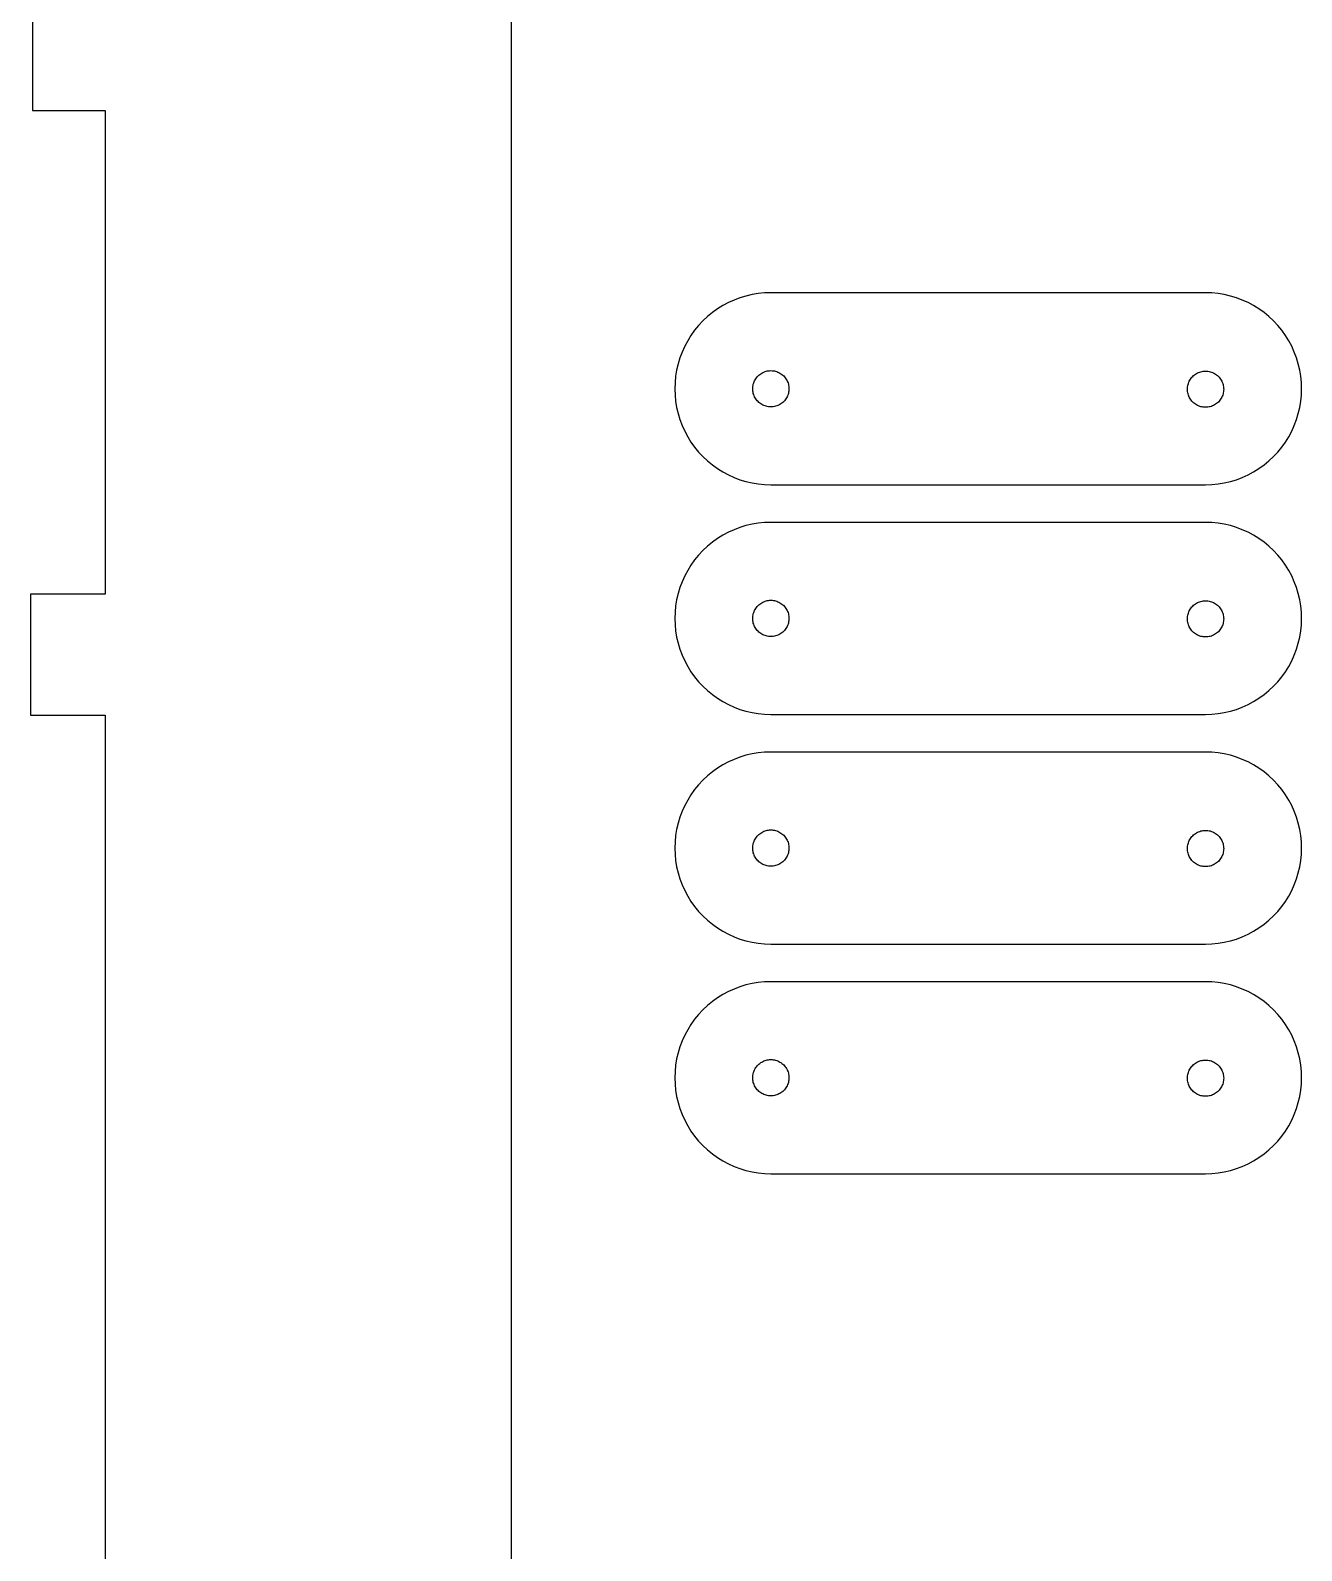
# Model space of a CAD drawing. Header units: metres. Extents: x -339 to 0, y 0 to 503.
# Drawn here: x -338.6 to -233.5, y 251.8 to 377.6 of the extents above; entities that cross this region are included whole.
import ezdxf

# ---------------------------------------------------------------- set-up
doc = ezdxf.new("R2010")
doc.units = ezdxf.units.M

msp = doc.modelspace()

# ---------------------------------------------------------------- linework, layer by layer
for p, q in [((-298.81, 102.165), (-298.81, 459.965)), ((-338.432, 381.125), (-338.432, 370.982)), ((-338.432, 370.982), (-332.432, 370.982)), ((-332.432, 370.982), (-332.432, 330.973)), ((-281.334, 354.845), (-281.775, 354.57)), ((-280.875, 355.09), (-281.334, 354.845)), ((-280.401, 355.305), (-280.875, 355.09)), ((-279.915, 355.487), (-280.401, 355.305)), ((-279.418, 355.639), (-279.915, 355.487)), ((-278.911, 355.757), (-279.418, 355.639)), ((-278.398, 355.842), (-278.911, 355.757)), ((-277.881, 355.893), (-278.398, 355.842)), ((-277.361, 355.909), (-277.881, 355.893)), ((-241.406, 355.909), (-277.361, 355.909)), ((-240.887, 355.893), (-241.406, 355.909)), ((-240.369, 355.841), (-240.887, 355.893)), ((-239.856, 355.757), (-240.369, 355.841)), ((-239.35, 355.639), (-239.856, 355.757)), ((-238.853, 355.487), (-239.35, 355.639)), ((-238.366, 355.305), (-238.853, 355.487)), ((-237.893, 355.09), (-238.366, 355.305)), ((-237.434, 354.845), (-237.893, 355.09)), ((-236.992, 354.57), (-237.434, 354.845)), ((-282.979, 353.582), (-283.335, 353.203)), ((-282.6, 353.938), (-282.979, 353.582)), ((-282.198, 354.268), (-282.6, 353.938)), ((-281.775, 354.57), (-282.198, 354.268)), ((-236.569, 354.268), (-236.992, 354.57)), ((-236.168, 353.938), (-236.569, 354.268)), ((-235.788, 353.582), (-236.168, 353.938)), ((-235.434, 353.203), (-235.788, 353.582)), ((-283.967, 352.379), (-284.241, 351.938)), ((-283.664, 352.801), (-283.967, 352.379)), ((-283.335, 353.203), (-283.664, 352.801)), ((-235.104, 352.801), (-235.434, 353.203)), ((-234.801, 352.378), (-235.104, 352.801)), ((-234.526, 351.937), (-234.801, 352.378)), ((-284.701, 351.005), (-284.885, 350.519)), ((-284.486, 351.479), (-284.701, 351.005)), ((-284.241, 351.938), (-284.486, 351.479)), ((-234.281, 351.479), (-234.526, 351.937)), ((-234.066, 351.005), (-234.281, 351.479)), ((-233.883, 350.519), (-234.066, 351.005)), ((-285.035, 350.021), (-285.153, 349.515)), ((-284.885, 350.519), (-285.035, 350.021)), ((-233.732, 350.021), (-233.883, 350.519)), ((-233.614, 349.515), (-233.732, 350.021)), ((-285.289, 348.484), (-285.306, 347.965)), ((-285.238, 349.002), (-285.289, 348.484)), ((-285.153, 349.515), (-285.238, 349.002)), ((-278.811, 348.354), (-278.782, 348.447)), ((-278.782, 348.447), (-278.747, 348.539)), ((-278.747, 348.539), (-278.707, 348.628)), ((-278.707, 348.628), (-278.66, 348.715)), ((-278.66, 348.715), (-278.608, 348.798)), ((-278.608, 348.798), (-278.552, 348.878)), ((-278.552, 348.878), (-278.489, 348.954)), ((-278.489, 348.954), (-278.422, 349.025)), ((-278.422, 349.025), (-278.351, 349.093)), ((-278.351, 349.093), (-278.274, 349.155)), ((-278.274, 349.155), (-278.195, 349.212)), ((-278.195, 349.212), (-278.111, 349.264)), ((-278.111, 349.264), (-278.025, 349.311)), ((-278.025, 349.311), (-277.936, 349.351)), ((-277.936, 349.351), (-277.844, 349.386)), ((-277.844, 349.386), (-277.75, 349.414)), ((-277.75, 349.414), (-277.654, 349.437)), ((-277.654, 349.437), (-277.558, 349.452)), ((-277.558, 349.452), (-277.46, 349.462)), ((-277.46, 349.462), (-277.361, 349.465)), ((-277.361, 349.465), (-277.264, 349.462)), ((-277.264, 349.462), (-277.166, 349.452)), ((-277.166, 349.452), (-277.069, 349.437)), ((-277.069, 349.437), (-276.974, 349.414)), ((-276.974, 349.414), (-276.879, 349.386)), ((-276.879, 349.386), (-276.787, 349.351)), ((-276.787, 349.351), (-276.698, 349.311)), ((-276.698, 349.311), (-276.611, 349.264)), ((-276.611, 349.264), (-276.528, 349.212)), ((-276.528, 349.212), (-276.448, 349.155)), ((-276.448, 349.155), (-276.372, 349.093)), ((-276.372, 349.093), (-276.301, 349.025)), ((-276.301, 349.025), (-276.233, 348.954)), ((-276.233, 348.954), (-276.172, 348.878)), ((-276.172, 348.878), (-276.114, 348.798)), ((-276.114, 348.798), (-276.062, 348.715)), ((-276.062, 348.715), (-276.017, 348.628)), ((-276.017, 348.628), (-275.976, 348.539)), ((-275.976, 348.539), (-275.941, 348.447)), ((-275.941, 348.447), (-275.913, 348.354)), ((-242.854, 348.316), (-242.826, 348.411)), ((-242.826, 348.411), (-242.792, 348.503)), ((-242.792, 348.503), (-242.751, 348.592)), ((-242.751, 348.592), (-242.705, 348.679)), ((-242.705, 348.679), (-242.653, 348.762)), ((-242.653, 348.762), (-242.596, 348.842)), ((-242.596, 348.842), (-242.534, 348.918)), ((-242.534, 348.918), (-242.467, 348.989)), ((-242.467, 348.989), (-242.396, 349.057)), ((-242.396, 349.057), (-242.319, 349.118)), ((-242.319, 349.118), (-242.239, 349.176)), ((-242.239, 349.176), (-242.156, 349.228)), ((-242.156, 349.228), (-242.069, 349.273)), ((-242.069, 349.273), (-241.98, 349.314)), ((-241.98, 349.314), (-241.888, 349.349)), ((-241.888, 349.349), (-241.794, 349.378)), ((-241.794, 349.378), (-241.698, 349.399)), ((-241.698, 349.399), (-241.602, 349.416)), ((-241.602, 349.416), (-241.504, 349.426)), ((-241.504, 349.426), (-241.406, 349.429)), ((-241.406, 349.429), (-241.308, 349.426)), ((-241.308, 349.426), (-241.21, 349.416)), ((-241.21, 349.416), (-241.113, 349.399)), ((-241.113, 349.399), (-241.018, 349.378)), ((-241.018, 349.378), (-240.924, 349.349)), ((-240.924, 349.349), (-240.832, 349.314)), ((-240.832, 349.314), (-240.742, 349.273)), ((-240.742, 349.273), (-240.656, 349.228)), ((-240.656, 349.228), (-240.572, 349.176)), ((-240.572, 349.176), (-240.493, 349.118)), ((-240.493, 349.118), (-240.417, 349.057)), ((-240.417, 349.057), (-240.346, 348.989)), ((-240.346, 348.989), (-240.278, 348.918)), ((-240.278, 348.918), (-240.216, 348.842)), ((-240.216, 348.842), (-240.159, 348.762)), ((-240.159, 348.762), (-240.107, 348.679)), ((-240.107, 348.679), (-240.061, 348.592)), ((-240.061, 348.592), (-240.021, 348.503)), ((-240.021, 348.503), (-239.985, 348.411)), ((-239.985, 348.411), (-239.957, 348.316)), ((-233.529, 349.002), (-233.614, 349.515)), ((-233.479, 348.484), (-233.529, 349.002)), ((-233.462, 347.965), (-233.479, 348.484)), ((-285.306, 347.965), (-285.289, 347.445)), ((-285.289, 347.445), (-285.238, 346.928)), ((-278.861, 347.965), (-278.858, 348.062)), ((-278.858, 347.867), (-278.861, 347.965)), ((-278.858, 348.062), (-278.849, 348.161)), ((-278.849, 347.77), (-278.858, 347.867)), ((-278.849, 348.161), (-278.833, 348.258)), ((-278.833, 347.672), (-278.849, 347.77)), ((-278.833, 348.258), (-278.811, 348.354)), ((-278.811, 347.576), (-278.833, 347.672)), ((-278.782, 347.482), (-278.811, 347.576)), ((-278.747, 347.391), (-278.782, 347.482)), ((-278.707, 347.302), (-278.747, 347.391)), ((-278.66, 347.215), (-278.707, 347.302)), ((-278.608, 347.132), (-278.66, 347.215)), ((-278.552, 347.052), (-278.608, 347.132)), ((-276.114, 347.132), (-276.172, 347.052)), ((-276.062, 347.215), (-276.114, 347.132)), ((-276.017, 347.302), (-276.062, 347.215)), ((-275.976, 347.391), (-276.017, 347.302)), ((-275.941, 347.482), (-275.976, 347.391)), ((-275.913, 347.576), (-275.941, 347.482)), ((-275.913, 348.354), (-275.891, 348.258)), ((-275.891, 347.672), (-275.913, 347.576)), ((-275.891, 348.258), (-275.874, 348.161)), ((-275.874, 347.77), (-275.891, 347.672)), ((-275.874, 348.161), (-275.864, 348.062)), ((-275.864, 347.867), (-275.874, 347.77)), ((-275.864, 348.062), (-275.861, 347.965)), ((-275.861, 347.965), (-275.864, 347.867)), ((-242.906, 347.929), (-242.902, 348.026)), ((-242.902, 347.83), (-242.906, 347.929)), ((-242.902, 348.026), (-242.894, 348.124)), ((-242.894, 347.732), (-242.902, 347.83)), ((-242.894, 348.124), (-242.877, 348.222)), ((-242.877, 347.636), (-242.894, 347.732)), ((-242.877, 348.222), (-242.854, 348.316)), ((-242.854, 347.54), (-242.877, 347.636)), ((-242.826, 347.446), (-242.854, 347.54)), ((-242.792, 347.354), (-242.826, 347.446)), ((-242.751, 347.266), (-242.792, 347.354)), ((-242.705, 347.179), (-242.751, 347.266)), ((-242.653, 347.096), (-242.705, 347.179)), ((-240.107, 347.179), (-240.159, 347.096)), ((-240.061, 347.266), (-240.107, 347.179)), ((-240.021, 347.354), (-240.061, 347.266)), ((-239.985, 347.446), (-240.021, 347.354)), ((-239.957, 347.54), (-239.985, 347.446)), ((-239.957, 348.316), (-239.935, 348.222)), ((-239.935, 347.636), (-239.957, 347.54)), ((-239.935, 348.222), (-239.919, 348.124)), ((-239.919, 347.732), (-239.935, 347.636)), ((-239.919, 348.124), (-239.909, 348.026)), ((-239.909, 347.83), (-239.919, 347.732)), ((-239.909, 348.026), (-239.906, 347.929)), ((-239.906, 347.929), (-239.909, 347.83)), ((-233.529, 346.928), (-233.479, 347.445)), ((-233.479, 347.445), (-233.462, 347.965)), ((-285.238, 346.928), (-285.153, 346.415)), ((-285.153, 346.415), (-285.035, 345.909)), ((-285.035, 345.909), (-284.885, 345.411)), ((-278.489, 346.976), (-278.552, 347.052)), ((-278.422, 346.904), (-278.489, 346.976)), ((-278.351, 346.837), (-278.422, 346.904)), ((-278.274, 346.774), (-278.351, 346.837)), ((-278.195, 346.718), (-278.274, 346.774)), ((-278.111, 346.666), (-278.195, 346.718)), ((-278.025, 346.619), (-278.111, 346.666)), ((-277.936, 346.579), (-278.025, 346.619)), ((-277.844, 346.545), (-277.936, 346.579)), ((-277.75, 346.516), (-277.844, 346.545)), ((-277.654, 346.494), (-277.75, 346.516)), ((-277.558, 346.478), (-277.654, 346.494)), ((-277.46, 346.468), (-277.558, 346.478)), ((-277.361, 346.465), (-277.46, 346.468)), ((-277.264, 346.468), (-277.361, 346.465)), ((-277.166, 346.478), (-277.264, 346.468)), ((-277.069, 346.494), (-277.166, 346.478)), ((-276.974, 346.516), (-277.069, 346.494)), ((-276.879, 346.545), (-276.974, 346.516)), ((-276.787, 346.579), (-276.879, 346.545)), ((-276.698, 346.619), (-276.787, 346.579)), ((-276.611, 346.666), (-276.698, 346.619)), ((-276.528, 346.718), (-276.611, 346.666)), ((-276.448, 346.774), (-276.528, 346.718)), ((-276.372, 346.837), (-276.448, 346.774)), ((-276.301, 346.904), (-276.372, 346.837)), ((-276.233, 346.976), (-276.301, 346.904)), ((-276.172, 347.052), (-276.233, 346.976)), ((-242.596, 347.016), (-242.653, 347.096)), ((-242.534, 346.939), (-242.596, 347.016)), ((-242.467, 346.868), (-242.534, 346.939)), ((-242.396, 346.801), (-242.467, 346.868)), ((-242.319, 346.738), (-242.396, 346.801)), ((-242.239, 346.682), (-242.319, 346.738)), ((-242.156, 346.63), (-242.239, 346.682)), ((-242.069, 346.583), (-242.156, 346.63)), ((-241.98, 346.543), (-242.069, 346.583)), ((-241.888, 346.508), (-241.98, 346.543)), ((-241.794, 346.479), (-241.888, 346.508)), ((-241.698, 346.457), (-241.794, 346.479)), ((-241.602, 346.441), (-241.698, 346.457)), ((-241.504, 346.432), (-241.602, 346.441)), ((-241.406, 346.429), (-241.504, 346.432)), ((-241.308, 346.432), (-241.406, 346.429)), ((-241.21, 346.441), (-241.308, 346.432)), ((-241.113, 346.457), (-241.21, 346.441)), ((-241.018, 346.479), (-241.113, 346.457)), ((-240.924, 346.508), (-241.018, 346.479)), ((-240.832, 346.543), (-240.924, 346.508)), ((-240.742, 346.583), (-240.832, 346.543)), ((-240.656, 346.63), (-240.742, 346.583)), ((-240.572, 346.682), (-240.656, 346.63)), ((-240.493, 346.738), (-240.572, 346.682)), ((-240.417, 346.801), (-240.493, 346.738)), ((-240.346, 346.868), (-240.417, 346.801)), ((-240.278, 346.939), (-240.346, 346.868)), ((-240.216, 347.016), (-240.278, 346.939)), ((-240.159, 347.096), (-240.216, 347.016)), ((-233.883, 345.411), (-233.732, 345.908)), ((-233.732, 345.908), (-233.614, 346.415)), ((-233.614, 346.415), (-233.529, 346.928)), ((-284.885, 345.411), (-284.701, 344.925)), ((-284.701, 344.925), (-284.486, 344.451)), ((-234.281, 344.451), (-234.066, 344.925)), ((-234.066, 344.925), (-233.883, 345.411)), ((-284.486, 344.451), (-284.241, 343.992)), ((-284.241, 343.992), (-283.967, 343.551)), ((-283.967, 343.551), (-283.664, 343.129)), ((-235.104, 343.129), (-234.801, 343.551)), ((-234.801, 343.551), (-234.526, 343.992)), ((-234.526, 343.992), (-234.281, 344.451)), ((-283.664, 343.129), (-283.335, 342.727)), ((-283.335, 342.727), (-282.979, 342.348)), ((-282.979, 342.348), (-282.6, 341.992)), ((-236.168, 341.992), (-235.788, 342.348)), ((-235.788, 342.348), (-235.434, 342.727)), ((-235.434, 342.727), (-235.104, 343.129)), ((-282.6, 341.992), (-282.198, 341.662)), ((-282.198, 341.662), (-281.775, 341.359)), ((-281.775, 341.359), (-281.334, 341.085)), ((-281.334, 341.085), (-280.875, 340.84)), ((-280.875, 340.84), (-280.401, 340.625)), ((-238.366, 340.625), (-237.893, 340.84)), ((-237.893, 340.84), (-237.434, 341.085)), ((-237.434, 341.085), (-236.992, 341.359)), ((-236.992, 341.359), (-236.569, 341.662)), ((-236.569, 341.662), (-236.168, 341.992)), ((-280.401, 340.625), (-279.915, 340.442)), ((-279.915, 340.442), (-279.418, 340.291)), ((-279.418, 340.291), (-278.911, 340.173)), ((-278.911, 340.173), (-278.398, 340.088)), ((-278.398, 340.088), (-277.881, 340.037)), ((-277.881, 340.037), (-277.361, 340.021)), ((-277.361, 340.021), (-241.406, 340.021)), ((-241.406, 340.021), (-240.887, 340.037)), ((-240.887, 340.037), (-240.369, 340.088)), ((-240.369, 340.088), (-239.856, 340.173)), ((-239.856, 340.173), (-239.35, 340.291)), ((-239.35, 340.291), (-238.853, 340.442)), ((-238.853, 340.442), (-238.366, 340.625)), ((-281.334, 335.845), (-281.775, 335.57)), ((-280.875, 336.09), (-281.334, 335.845)), ((-280.401, 336.305), (-280.875, 336.09)), ((-279.915, 336.487), (-280.401, 336.305)), ((-279.418, 336.639), (-279.915, 336.487)), ((-278.911, 336.757), (-279.418, 336.639)), ((-278.398, 336.842), (-278.911, 336.757)), ((-277.881, 336.893), (-278.398, 336.842)), ((-277.361, 336.909), (-277.881, 336.893)), ((-241.406, 336.909), (-277.361, 336.909)), ((-240.887, 336.893), (-241.406, 336.909)), ((-240.369, 336.841), (-240.887, 336.893)), ((-239.856, 336.757), (-240.369, 336.841)), ((-239.35, 336.639), (-239.856, 336.757)), ((-238.853, 336.487), (-239.35, 336.639)), ((-238.366, 336.305), (-238.853, 336.487)), ((-237.893, 336.09), (-238.366, 336.305)), ((-237.434, 335.845), (-237.893, 336.09)), ((-236.992, 335.57), (-237.434, 335.845)), ((-282.979, 334.582), (-283.335, 334.203)), ((-282.6, 334.938), (-282.979, 334.582)), ((-282.198, 335.268), (-282.6, 334.938)), ((-281.775, 335.57), (-282.198, 335.268)), ((-236.569, 335.268), (-236.992, 335.57)), ((-236.168, 334.938), (-236.569, 335.268)), ((-235.788, 334.582), (-236.168, 334.938)), ((-235.434, 334.203), (-235.788, 334.582)), ((-283.967, 333.379), (-284.241, 332.938)), ((-283.664, 333.801), (-283.967, 333.379)), ((-283.335, 334.203), (-283.664, 333.801)), ((-235.104, 333.801), (-235.434, 334.203)), ((-234.801, 333.378), (-235.104, 333.801)), ((-234.526, 332.937), (-234.801, 333.378)), ((-284.486, 332.479), (-284.701, 332.005)), ((-284.241, 332.938), (-284.486, 332.479)), ((-234.281, 332.479), (-234.526, 332.937)), ((-234.066, 332.005), (-234.281, 332.479)), ((-332.432, 330.973), (-338.607, 330.973)), ((-338.607, 330.973), (-338.607, 320.973)), ((-285.035, 331.021), (-285.153, 330.515)), ((-284.885, 331.519), (-285.035, 331.021)), ((-284.701, 332.005), (-284.885, 331.519)), ((-233.883, 331.519), (-234.066, 332.005)), ((-233.732, 331.021), (-233.883, 331.519)), ((-233.614, 330.515), (-233.732, 331.021)), ((-285.238, 330.002), (-285.289, 329.484)), ((-285.153, 330.515), (-285.238, 330.002)), ((-278.782, 329.447), (-278.747, 329.539)), ((-278.747, 329.539), (-278.707, 329.628)), ((-278.707, 329.628), (-278.66, 329.715)), ((-278.66, 329.715), (-278.608, 329.798)), ((-278.608, 329.798), (-278.552, 329.878)), ((-278.552, 329.878), (-278.489, 329.954)), ((-278.489, 329.954), (-278.422, 330.025)), ((-278.422, 330.025), (-278.351, 330.093)), ((-278.351, 330.093), (-278.274, 330.155)), ((-278.274, 330.155), (-278.195, 330.212)), ((-278.195, 330.212), (-278.111, 330.264)), ((-278.111, 330.264), (-278.025, 330.311)), ((-278.025, 330.311), (-277.936, 330.351)), ((-277.936, 330.351), (-277.844, 330.386)), ((-277.844, 330.386), (-277.75, 330.414)), ((-277.75, 330.414), (-277.654, 330.437)), ((-277.654, 330.437), (-277.558, 330.452)), ((-277.558, 330.452), (-277.46, 330.462)), ((-277.46, 330.462), (-277.361, 330.465)), ((-277.361, 330.465), (-277.264, 330.462)), ((-277.264, 330.462), (-277.166, 330.452)), ((-277.166, 330.452), (-277.069, 330.437)), ((-277.069, 330.437), (-276.974, 330.414)), ((-276.974, 330.414), (-276.879, 330.386)), ((-276.879, 330.386), (-276.787, 330.351)), ((-276.787, 330.351), (-276.698, 330.311)), ((-276.698, 330.311), (-276.611, 330.264)), ((-276.611, 330.264), (-276.528, 330.212)), ((-276.528, 330.212), (-276.448, 330.155)), ((-276.448, 330.155), (-276.372, 330.093)), ((-276.372, 330.093), (-276.301, 330.025)), ((-276.301, 330.025), (-276.233, 329.954)), ((-276.233, 329.954), (-276.172, 329.878)), ((-276.172, 329.878), (-276.114, 329.798)), ((-276.114, 329.798), (-276.062, 329.715)), ((-276.062, 329.715), (-276.017, 329.628)), ((-276.017, 329.628), (-275.976, 329.539)), ((-275.976, 329.539), (-275.941, 329.447)), ((-242.792, 329.503), (-242.751, 329.592)), ((-242.751, 329.592), (-242.705, 329.679)), ((-242.705, 329.679), (-242.653, 329.762)), ((-242.653, 329.762), (-242.596, 329.842)), ((-242.596, 329.842), (-242.534, 329.918)), ((-242.534, 329.918), (-242.467, 329.989)), ((-242.467, 329.989), (-242.396, 330.057)), ((-242.396, 330.057), (-242.319, 330.118)), ((-242.319, 330.118), (-242.239, 330.176)), ((-242.239, 330.176), (-242.156, 330.228)), ((-242.156, 330.228), (-242.069, 330.273)), ((-242.069, 330.273), (-241.98, 330.314)), ((-241.98, 330.314), (-241.888, 330.349)), ((-241.888, 330.349), (-241.794, 330.378)), ((-241.794, 330.378), (-241.698, 330.399)), ((-241.698, 330.399), (-241.602, 330.416)), ((-241.602, 330.416), (-241.504, 330.426)), ((-241.504, 330.426), (-241.406, 330.429)), ((-241.406, 330.429), (-241.308, 330.426)), ((-241.308, 330.426), (-241.21, 330.416)), ((-241.21, 330.416), (-241.113, 330.399)), ((-241.113, 330.399), (-241.018, 330.378)), ((-241.018, 330.378), (-240.924, 330.349)), ((-240.924, 330.349), (-240.832, 330.314)), ((-240.832, 330.314), (-240.742, 330.273)), ((-240.742, 330.273), (-240.656, 330.228)), ((-240.656, 330.228), (-240.572, 330.176)), ((-240.572, 330.176), (-240.493, 330.118)), ((-240.493, 330.118), (-240.417, 330.057)), ((-240.417, 330.057), (-240.346, 329.989)), ((-240.346, 329.989), (-240.278, 329.918)), ((-240.278, 329.918), (-240.216, 329.842)), ((-240.216, 329.842), (-240.159, 329.762)), ((-240.159, 329.762), (-240.107, 329.679)), ((-240.107, 329.679), (-240.061, 329.592)), ((-240.061, 329.592), (-240.021, 329.503)), ((-233.529, 330.002), (-233.614, 330.515)), ((-233.479, 329.484), (-233.529, 330.002)), ((-285.289, 329.484), (-285.306, 328.965)), ((-285.306, 328.965), (-285.289, 328.445)), ((-285.289, 328.445), (-285.238, 327.928)), ((-278.861, 328.965), (-278.858, 329.062)), ((-278.858, 328.867), (-278.861, 328.965)), ((-278.858, 329.062), (-278.849, 329.161)), ((-278.849, 328.77), (-278.858, 328.867)), ((-278.849, 329.161), (-278.833, 329.258)), ((-278.833, 328.672), (-278.849, 328.77)), ((-278.833, 329.258), (-278.811, 329.354)), ((-278.811, 328.576), (-278.833, 328.672)), ((-278.811, 329.354), (-278.782, 329.447)), ((-278.782, 328.482), (-278.811, 328.576)), ((-278.747, 328.391), (-278.782, 328.482)), ((-278.707, 328.302), (-278.747, 328.391)), ((-278.66, 328.215), (-278.707, 328.302)), ((-276.017, 328.302), (-276.062, 328.215)), ((-275.976, 328.391), (-276.017, 328.302)), ((-275.941, 328.482), (-275.976, 328.391)), ((-275.941, 329.447), (-275.913, 329.354)), ((-275.913, 328.576), (-275.941, 328.482)), ((-275.913, 329.354), (-275.891, 329.258)), ((-275.891, 328.672), (-275.913, 328.576)), ((-275.891, 329.258), (-275.874, 329.161)), ((-275.874, 328.77), (-275.891, 328.672)), ((-275.874, 329.161), (-275.864, 329.062)), ((-275.864, 328.867), (-275.874, 328.77)), ((-275.864, 329.062), (-275.861, 328.965)), ((-275.861, 328.965), (-275.864, 328.867)), ((-242.906, 328.929), (-242.902, 329.026)), ((-242.902, 328.83), (-242.906, 328.929)), ((-242.902, 329.026), (-242.894, 329.124)), ((-242.894, 328.732), (-242.902, 328.83)), ((-242.894, 329.124), (-242.877, 329.222)), ((-242.877, 328.636), (-242.894, 328.732)), ((-242.877, 329.222), (-242.854, 329.316)), ((-242.854, 328.54), (-242.877, 328.636)), ((-242.854, 329.316), (-242.826, 329.411)), ((-242.826, 328.446), (-242.854, 328.54)), ((-242.826, 329.411), (-242.792, 329.503)), ((-242.792, 328.354), (-242.826, 328.446)), ((-242.751, 328.266), (-242.792, 328.354)), ((-242.705, 328.179), (-242.751, 328.266)), ((-240.061, 328.266), (-240.107, 328.179)), ((-240.021, 328.354), (-240.061, 328.266)), ((-240.021, 329.503), (-239.985, 329.411)), ((-239.985, 328.446), (-240.021, 328.354)), ((-239.985, 329.411), (-239.957, 329.316)), ((-239.957, 328.54), (-239.985, 328.446)), ((-239.957, 329.316), (-239.935, 329.222)), ((-239.935, 328.636), (-239.957, 328.54)), ((-239.935, 329.222), (-239.919, 329.124)), ((-239.919, 328.732), (-239.935, 328.636)), ((-239.919, 329.124), (-239.909, 329.026)), ((-239.909, 328.83), (-239.919, 328.732)), ((-239.909, 329.026), (-239.906, 328.929)), ((-239.906, 328.929), (-239.909, 328.83)), ((-233.529, 327.928), (-233.479, 328.445)), ((-233.462, 328.965), (-233.479, 329.484)), ((-233.479, 328.445), (-233.462, 328.965)), ((-285.238, 327.928), (-285.153, 327.415)), ((-285.153, 327.415), (-285.035, 326.909)), ((-278.608, 328.132), (-278.66, 328.215)), ((-278.552, 328.052), (-278.608, 328.132)), ((-278.489, 327.976), (-278.552, 328.052)), ((-278.422, 327.904), (-278.489, 327.976)), ((-278.351, 327.837), (-278.422, 327.904)), ((-278.274, 327.774), (-278.351, 327.837)), ((-278.195, 327.718), (-278.274, 327.774)), ((-278.111, 327.666), (-278.195, 327.718)), ((-278.025, 327.619), (-278.111, 327.666)), ((-277.936, 327.579), (-278.025, 327.619)), ((-277.844, 327.545), (-277.936, 327.579)), ((-277.75, 327.516), (-277.844, 327.545)), ((-277.654, 327.494), (-277.75, 327.516)), ((-277.558, 327.478), (-277.654, 327.494)), ((-277.46, 327.468), (-277.558, 327.478)), ((-277.361, 327.465), (-277.46, 327.468)), ((-277.264, 327.468), (-277.361, 327.465)), ((-277.166, 327.478), (-277.264, 327.468)), ((-277.069, 327.494), (-277.166, 327.478)), ((-276.974, 327.516), (-277.069, 327.494)), ((-276.879, 327.545), (-276.974, 327.516)), ((-276.787, 327.579), (-276.879, 327.545)), ((-276.698, 327.619), (-276.787, 327.579)), ((-276.611, 327.666), (-276.698, 327.619)), ((-276.528, 327.718), (-276.611, 327.666)), ((-276.448, 327.774), (-276.528, 327.718)), ((-276.372, 327.837), (-276.448, 327.774)), ((-276.301, 327.904), (-276.372, 327.837)), ((-276.233, 327.976), (-276.301, 327.904)), ((-276.172, 328.052), (-276.233, 327.976)), ((-276.114, 328.132), (-276.172, 328.052)), ((-276.062, 328.215), (-276.114, 328.132)), ((-242.653, 328.096), (-242.705, 328.179)), ((-242.596, 328.016), (-242.653, 328.096)), ((-242.534, 327.939), (-242.596, 328.016)), ((-242.467, 327.868), (-242.534, 327.939)), ((-242.396, 327.801), (-242.467, 327.868)), ((-242.319, 327.738), (-242.396, 327.801)), ((-242.239, 327.682), (-242.319, 327.738)), ((-242.156, 327.63), (-242.239, 327.682)), ((-242.069, 327.583), (-242.156, 327.63)), ((-241.98, 327.543), (-242.069, 327.583)), ((-241.888, 327.508), (-241.98, 327.543)), ((-241.794, 327.479), (-241.888, 327.508)), ((-241.698, 327.457), (-241.794, 327.479)), ((-241.602, 327.441), (-241.698, 327.457)), ((-241.504, 327.432), (-241.602, 327.441)), ((-241.406, 327.429), (-241.504, 327.432)), ((-241.308, 327.432), (-241.406, 327.429)), ((-241.21, 327.441), (-241.308, 327.432)), ((-241.113, 327.457), (-241.21, 327.441)), ((-241.018, 327.479), (-241.113, 327.457)), ((-240.924, 327.508), (-241.018, 327.479)), ((-240.832, 327.543), (-240.924, 327.508)), ((-240.742, 327.583), (-240.832, 327.543)), ((-240.656, 327.63), (-240.742, 327.583)), ((-240.572, 327.682), (-240.656, 327.63)), ((-240.493, 327.738), (-240.572, 327.682)), ((-240.417, 327.801), (-240.493, 327.738)), ((-240.346, 327.868), (-240.417, 327.801)), ((-240.278, 327.939), (-240.346, 327.868)), ((-240.216, 328.016), (-240.278, 327.939)), ((-240.159, 328.096), (-240.216, 328.016)), ((-240.107, 328.179), (-240.159, 328.096)), ((-233.732, 326.908), (-233.614, 327.415)), ((-233.614, 327.415), (-233.529, 327.928)), ((-285.035, 326.909), (-284.885, 326.411)), ((-284.885, 326.411), (-284.701, 325.925)), ((-284.701, 325.925), (-284.486, 325.451)), ((-234.281, 325.451), (-234.066, 325.925)), ((-234.066, 325.925), (-233.883, 326.411)), ((-233.883, 326.411), (-233.732, 326.908)), ((-284.486, 325.451), (-284.241, 324.992)), ((-284.241, 324.992), (-283.967, 324.551)), ((-283.967, 324.551), (-283.664, 324.129)), ((-235.104, 324.129), (-234.801, 324.551)), ((-234.801, 324.551), (-234.526, 324.992)), ((-234.526, 324.992), (-234.281, 325.451)), ((-283.664, 324.129), (-283.335, 323.727)), ((-283.335, 323.727), (-282.979, 323.348)), ((-282.979, 323.348), (-282.6, 322.992)), ((-236.168, 322.992), (-235.788, 323.348)), ((-235.788, 323.348), (-235.434, 323.727)), ((-235.434, 323.727), (-235.104, 324.129)), ((-282.6, 322.992), (-282.198, 322.662)), ((-282.198, 322.662), (-281.775, 322.359)), ((-281.775, 322.359), (-281.334, 322.085)), ((-281.334, 322.085), (-280.875, 321.84)), ((-237.893, 321.84), (-237.434, 322.085)), ((-237.434, 322.085), (-236.992, 322.359)), ((-236.992, 322.359), (-236.569, 322.662)), ((-236.569, 322.662), (-236.168, 322.992)), ((-338.607, 320.973), (-332.432, 320.973)), ((-332.432, 320.973), (-332.432, 246.81)), ((-280.875, 321.84), (-280.401, 321.625)), ((-280.401, 321.625), (-279.915, 321.442)), ((-279.915, 321.442), (-279.418, 321.291)), ((-279.418, 321.291), (-278.911, 321.173)), ((-278.911, 321.173), (-278.398, 321.088)), ((-278.398, 321.088), (-277.881, 321.037)), ((-277.881, 321.037), (-277.361, 321.021)), ((-277.361, 321.021), (-241.406, 321.021)), ((-241.406, 321.021), (-240.887, 321.037)), ((-240.887, 321.037), (-240.369, 321.088)), ((-240.369, 321.088), (-239.856, 321.173)), ((-239.856, 321.173), (-239.35, 321.291)), ((-239.35, 321.291), (-238.853, 321.442)), ((-238.853, 321.442), (-238.366, 321.625)), ((-238.366, 321.625), (-237.893, 321.84)), ((-280.875, 317.09), (-281.334, 316.845)), ((-280.401, 317.305), (-280.875, 317.09)), ((-279.915, 317.487), (-280.401, 317.305)), ((-279.418, 317.639), (-279.915, 317.487)), ((-278.911, 317.757), (-279.418, 317.639)), ((-278.398, 317.842), (-278.911, 317.757)), ((-277.881, 317.893), (-278.398, 317.842)), ((-277.361, 317.909), (-277.881, 317.893)), ((-241.406, 317.909), (-277.361, 317.909)), ((-240.887, 317.893), (-241.406, 317.909)), ((-240.369, 317.841), (-240.887, 317.893)), ((-239.856, 317.757), (-240.369, 317.841)), ((-239.35, 317.639), (-239.856, 317.757)), ((-238.853, 317.487), (-239.35, 317.639)), ((-238.366, 317.305), (-238.853, 317.487)), ((-237.893, 317.09), (-238.366, 317.305)), ((-237.434, 316.845), (-237.893, 317.09)), ((-282.6, 315.938), (-282.979, 315.582)), ((-282.198, 316.268), (-282.6, 315.938)), ((-281.775, 316.57), (-282.198, 316.268)), ((-281.334, 316.845), (-281.775, 316.57)), ((-236.992, 316.57), (-237.434, 316.845)), ((-236.569, 316.268), (-236.992, 316.57)), ((-236.168, 315.938), (-236.569, 316.268)), ((-235.788, 315.582), (-236.168, 315.938)), ((-283.664, 314.801), (-283.967, 314.379)), ((-283.335, 315.203), (-283.664, 314.801)), ((-282.979, 315.582), (-283.335, 315.203)), ((-235.434, 315.203), (-235.788, 315.582)), ((-235.104, 314.801), (-235.434, 315.203)), ((-234.801, 314.378), (-235.104, 314.801)), ((-284.486, 313.479), (-284.701, 313.005)), ((-284.241, 313.938), (-284.486, 313.479)), ((-283.967, 314.379), (-284.241, 313.938)), ((-234.526, 313.937), (-234.801, 314.378)), ((-234.281, 313.479), (-234.526, 313.937)), ((-234.066, 313.005), (-234.281, 313.479)), ((-285.035, 312.021), (-285.153, 311.515)), ((-284.885, 312.519), (-285.035, 312.021)), ((-284.701, 313.005), (-284.885, 312.519)), ((-233.883, 312.519), (-234.066, 313.005)), ((-233.732, 312.021), (-233.883, 312.519)), ((-233.614, 311.515), (-233.732, 312.021)), ((-285.238, 311.002), (-285.289, 310.484)), ((-285.153, 311.515), (-285.238, 311.002)), ((-278.707, 310.628), (-278.66, 310.715)), ((-278.66, 310.715), (-278.608, 310.798)), ((-278.608, 310.798), (-278.552, 310.878)), ((-278.552, 310.878), (-278.489, 310.954)), ((-278.489, 310.954), (-278.422, 311.025)), ((-278.422, 311.025), (-278.351, 311.093)), ((-278.351, 311.093), (-278.274, 311.155)), ((-278.274, 311.155), (-278.195, 311.212)), ((-278.195, 311.212), (-278.111, 311.264)), ((-278.111, 311.264), (-278.025, 311.311)), ((-278.025, 311.311), (-277.936, 311.351)), ((-277.936, 311.351), (-277.844, 311.386)), ((-277.844, 311.386), (-277.75, 311.414)), ((-277.75, 311.414), (-277.654, 311.437)), ((-277.654, 311.437), (-277.558, 311.452)), ((-277.558, 311.452), (-277.46, 311.462)), ((-277.46, 311.462), (-277.361, 311.465)), ((-277.361, 311.465), (-277.264, 311.462)), ((-277.264, 311.462), (-277.166, 311.452)), ((-277.166, 311.452), (-277.069, 311.437)), ((-277.069, 311.437), (-276.974, 311.414)), ((-276.974, 311.414), (-276.879, 311.386)), ((-276.879, 311.386), (-276.787, 311.351)), ((-276.787, 311.351), (-276.698, 311.311)), ((-276.698, 311.311), (-276.611, 311.264)), ((-276.611, 311.264), (-276.528, 311.212)), ((-276.528, 311.212), (-276.448, 311.155)), ((-276.448, 311.155), (-276.372, 311.093)), ((-276.372, 311.093), (-276.301, 311.025)), ((-276.301, 311.025), (-276.233, 310.954)), ((-276.233, 310.954), (-276.172, 310.878)), ((-276.172, 310.878), (-276.114, 310.798)), ((-276.114, 310.798), (-276.062, 310.715)), ((-276.062, 310.715), (-276.017, 310.628)), ((-242.751, 310.592), (-242.705, 310.679)), ((-242.705, 310.679), (-242.653, 310.762)), ((-242.653, 310.762), (-242.596, 310.842)), ((-242.596, 310.842), (-242.534, 310.918)), ((-242.534, 310.918), (-242.467, 310.989)), ((-242.467, 310.989), (-242.396, 311.057)), ((-242.396, 311.057), (-242.319, 311.118)), ((-242.319, 311.118), (-242.239, 311.176)), ((-242.239, 311.176), (-242.156, 311.228)), ((-242.156, 311.228), (-242.069, 311.273)), ((-242.069, 311.273), (-241.98, 311.314)), ((-241.98, 311.314), (-241.888, 311.349)), ((-241.888, 311.349), (-241.794, 311.378)), ((-241.794, 311.378), (-241.698, 311.399)), ((-241.698, 311.399), (-241.602, 311.416)), ((-241.602, 311.416), (-241.504, 311.426)), ((-241.504, 311.426), (-241.406, 311.429)), ((-241.406, 311.429), (-241.308, 311.426)), ((-241.308, 311.426), (-241.21, 311.416)), ((-241.21, 311.416), (-241.113, 311.399)), ((-241.113, 311.399), (-241.018, 311.378)), ((-241.018, 311.378), (-240.924, 311.349)), ((-240.924, 311.349), (-240.832, 311.314)), ((-240.832, 311.314), (-240.742, 311.273)), ((-240.742, 311.273), (-240.656, 311.228)), ((-240.656, 311.228), (-240.572, 311.176)), ((-240.572, 311.176), (-240.493, 311.118)), ((-240.493, 311.118), (-240.417, 311.057)), ((-240.417, 311.057), (-240.346, 310.989)), ((-240.346, 310.989), (-240.278, 310.918)), ((-240.278, 310.918), (-240.216, 310.842)), ((-240.216, 310.842), (-240.159, 310.762)), ((-240.159, 310.762), (-240.107, 310.679)), ((-240.107, 310.679), (-240.061, 310.592)), ((-233.529, 311.002), (-233.614, 311.515)), ((-233.479, 310.484), (-233.529, 311.002)), ((-285.289, 310.484), (-285.306, 309.965)), ((-285.306, 309.965), (-285.289, 309.445)), ((-285.289, 309.445), (-285.238, 308.928)), ((-278.861, 309.965), (-278.858, 310.062)), ((-278.858, 309.867), (-278.861, 309.965)), ((-278.858, 310.062), (-278.849, 310.161)), ((-278.849, 309.77), (-278.858, 309.867)), ((-278.849, 310.161), (-278.833, 310.258)), ((-278.833, 309.672), (-278.849, 309.77)), ((-278.833, 310.258), (-278.811, 310.354)), ((-278.811, 309.576), (-278.833, 309.672)), ((-278.811, 310.354), (-278.782, 310.447)), ((-278.782, 309.482), (-278.811, 309.576)), ((-278.782, 310.447), (-278.747, 310.539)), ((-278.747, 309.391), (-278.782, 309.482)), ((-278.747, 310.539), (-278.707, 310.628)), ((-276.017, 310.628), (-275.976, 310.539)), ((-275.976, 310.539), (-275.941, 310.447)), ((-275.941, 309.482), (-275.976, 309.391)), ((-275.941, 310.447), (-275.913, 310.354)), ((-275.913, 309.576), (-275.941, 309.482)), ((-275.913, 310.354), (-275.891, 310.258)), ((-275.891, 309.672), (-275.913, 309.576)), ((-275.891, 310.258), (-275.874, 310.161)), ((-275.874, 309.77), (-275.891, 309.672)), ((-275.874, 310.161), (-275.864, 310.062)), ((-275.864, 309.867), (-275.874, 309.77)), ((-275.864, 310.062), (-275.861, 309.965)), ((-275.861, 309.965), (-275.864, 309.867)), ((-242.906, 309.929), (-242.902, 310.026)), ((-242.902, 309.83), (-242.906, 309.929)), ((-242.902, 310.026), (-242.894, 310.124)), ((-242.894, 309.732), (-242.902, 309.83)), ((-242.894, 310.124), (-242.877, 310.222)), ((-242.877, 309.636), (-242.894, 309.732)), ((-242.877, 310.222), (-242.854, 310.316)), ((-242.854, 309.54), (-242.877, 309.636)), ((-242.854, 310.316), (-242.826, 310.411)), ((-242.826, 309.446), (-242.854, 309.54)), ((-242.826, 310.411), (-242.792, 310.503)), ((-242.792, 309.354), (-242.826, 309.446)), ((-242.792, 310.503), (-242.751, 310.592)), ((-240.061, 310.592), (-240.021, 310.503)), ((-240.021, 310.503), (-239.985, 310.411)), ((-239.985, 309.446), (-240.021, 309.354)), ((-239.985, 310.411), (-239.957, 310.316)), ((-239.957, 309.54), (-239.985, 309.446)), ((-239.957, 310.316), (-239.935, 310.222)), ((-239.935, 309.636), (-239.957, 309.54)), ((-239.935, 310.222), (-239.919, 310.124)), ((-239.919, 309.732), (-239.935, 309.636)), ((-239.919, 310.124), (-239.909, 310.026)), ((-239.909, 309.83), (-239.919, 309.732)), ((-239.909, 310.026), (-239.906, 309.929)), ((-239.906, 309.929), (-239.909, 309.83)), ((-233.529, 308.928), (-233.479, 309.445)), ((-233.462, 309.965), (-233.479, 310.484)), ((-233.479, 309.445), (-233.462, 309.965)), ((-285.238, 308.928), (-285.153, 308.415)), ((-285.153, 308.415), (-285.035, 307.909)), ((-278.707, 309.302), (-278.747, 309.391)), ((-278.66, 309.215), (-278.707, 309.302)), ((-278.608, 309.132), (-278.66, 309.215)), ((-278.552, 309.052), (-278.608, 309.132)), ((-278.489, 308.976), (-278.552, 309.052)), ((-278.422, 308.904), (-278.489, 308.976)), ((-278.351, 308.837), (-278.422, 308.904)), ((-278.274, 308.774), (-278.351, 308.837)), ((-278.195, 308.718), (-278.274, 308.774)), ((-278.111, 308.666), (-278.195, 308.718)), ((-278.025, 308.619), (-278.111, 308.666)), ((-277.936, 308.579), (-278.025, 308.619)), ((-277.844, 308.545), (-277.936, 308.579)), ((-277.75, 308.516), (-277.844, 308.545)), ((-277.654, 308.494), (-277.75, 308.516)), ((-277.558, 308.478), (-277.654, 308.494)), ((-277.46, 308.468), (-277.558, 308.478)), ((-277.361, 308.465), (-277.46, 308.468)), ((-277.264, 308.468), (-277.361, 308.465)), ((-277.166, 308.478), (-277.264, 308.468)), ((-277.069, 308.494), (-277.166, 308.478)), ((-276.974, 308.516), (-277.069, 308.494)), ((-276.879, 308.545), (-276.974, 308.516)), ((-276.787, 308.579), (-276.879, 308.545)), ((-276.698, 308.619), (-276.787, 308.579)), ((-276.611, 308.666), (-276.698, 308.619)), ((-276.528, 308.718), (-276.611, 308.666)), ((-276.448, 308.774), (-276.528, 308.718)), ((-276.372, 308.837), (-276.448, 308.774)), ((-276.301, 308.904), (-276.372, 308.837)), ((-276.233, 308.976), (-276.301, 308.904)), ((-276.172, 309.052), (-276.233, 308.976)), ((-276.114, 309.132), (-276.172, 309.052)), ((-276.062, 309.215), (-276.114, 309.132)), ((-276.017, 309.302), (-276.062, 309.215)), ((-275.976, 309.391), (-276.017, 309.302)), ((-242.751, 309.266), (-242.792, 309.354)), ((-242.705, 309.179), (-242.751, 309.266)), ((-242.653, 309.096), (-242.705, 309.179)), ((-242.596, 309.016), (-242.653, 309.096)), ((-242.534, 308.939), (-242.596, 309.016)), ((-242.467, 308.868), (-242.534, 308.939)), ((-242.396, 308.801), (-242.467, 308.868)), ((-242.319, 308.738), (-242.396, 308.801)), ((-242.239, 308.682), (-242.319, 308.738)), ((-242.156, 308.63), (-242.239, 308.682)), ((-242.069, 308.583), (-242.156, 308.63)), ((-241.98, 308.543), (-242.069, 308.583)), ((-241.888, 308.508), (-241.98, 308.543)), ((-241.794, 308.479), (-241.888, 308.508)), ((-241.698, 308.457), (-241.794, 308.479)), ((-241.602, 308.441), (-241.698, 308.457)), ((-241.504, 308.432), (-241.602, 308.441)), ((-241.406, 308.429), (-241.504, 308.432)), ((-241.308, 308.432), (-241.406, 308.429)), ((-241.21, 308.441), (-241.308, 308.432)), ((-241.113, 308.457), (-241.21, 308.441)), ((-241.018, 308.479), (-241.113, 308.457)), ((-240.924, 308.508), (-241.018, 308.479)), ((-240.832, 308.543), (-240.924, 308.508)), ((-240.742, 308.583), (-240.832, 308.543)), ((-240.656, 308.63), (-240.742, 308.583)), ((-240.572, 308.682), (-240.656, 308.63)), ((-240.493, 308.738), (-240.572, 308.682)), ((-240.417, 308.801), (-240.493, 308.738)), ((-240.346, 308.868), (-240.417, 308.801)), ((-240.278, 308.939), (-240.346, 308.868)), ((-240.216, 309.016), (-240.278, 308.939)), ((-240.159, 309.096), (-240.216, 309.016)), ((-240.107, 309.179), (-240.159, 309.096)), ((-240.061, 309.266), (-240.107, 309.179)), ((-240.021, 309.354), (-240.061, 309.266)), ((-233.732, 307.908), (-233.614, 308.415)), ((-233.614, 308.415), (-233.529, 308.928)), ((-285.035, 307.909), (-284.885, 307.411)), ((-284.885, 307.411), (-284.701, 306.925)), ((-284.701, 306.925), (-284.486, 306.451)), ((-234.281, 306.451), (-234.066, 306.925)), ((-234.066, 306.925), (-233.883, 307.411)), ((-233.883, 307.411), (-233.732, 307.908)), ((-284.486, 306.451), (-284.241, 305.992)), ((-284.241, 305.992), (-283.967, 305.551)), ((-234.801, 305.551), (-234.526, 305.992)), ((-234.526, 305.992), (-234.281, 306.451)), ((-283.967, 305.551), (-283.664, 305.129)), ((-283.664, 305.129), (-283.335, 304.727)), ((-283.335, 304.727), (-282.979, 304.348)), ((-235.788, 304.348), (-235.434, 304.727)), ((-235.434, 304.727), (-235.104, 305.129)), ((-235.104, 305.129), (-234.801, 305.551)), ((-282.979, 304.348), (-282.6, 303.992)), ((-282.6, 303.992), (-282.198, 303.662)), ((-282.198, 303.662), (-281.775, 303.359)), ((-281.775, 303.359), (-281.334, 303.085)), ((-237.434, 303.085), (-236.992, 303.359)), ((-236.992, 303.359), (-236.569, 303.662)), ((-236.569, 303.662), (-236.168, 303.992)), ((-236.168, 303.992), (-235.788, 304.348)), ((-281.334, 303.085), (-280.875, 302.84)), ((-280.875, 302.84), (-280.401, 302.625)), ((-280.401, 302.625), (-279.915, 302.442)), ((-279.915, 302.442), (-279.418, 302.291)), ((-279.418, 302.291), (-278.911, 302.173)), ((-278.911, 302.173), (-278.398, 302.088)), ((-278.398, 302.088), (-277.881, 302.037)), ((-277.881, 302.037), (-277.361, 302.021)), ((-277.361, 302.021), (-241.406, 302.021)), ((-241.406, 302.021), (-240.887, 302.037)), ((-240.887, 302.037), (-240.369, 302.088)), ((-240.369, 302.088), (-239.856, 302.173)), ((-239.856, 302.173), (-239.35, 302.291)), ((-239.35, 302.291), (-238.853, 302.442)), ((-238.853, 302.442), (-238.366, 302.625)), ((-238.366, 302.625), (-237.893, 302.84)), ((-237.893, 302.84), (-237.434, 303.085)), ((-280.875, 298.09), (-281.334, 297.845)), ((-280.401, 298.305), (-280.875, 298.09)), ((-279.915, 298.487), (-280.401, 298.305)), ((-279.418, 298.639), (-279.915, 298.487)), ((-278.911, 298.757), (-279.418, 298.639)), ((-278.398, 298.842), (-278.911, 298.757)), ((-277.881, 298.893), (-278.398, 298.842)), ((-277.361, 298.909), (-277.881, 298.893)), ((-241.406, 298.909), (-277.361, 298.909)), ((-240.887, 298.893), (-241.406, 298.909)), ((-240.369, 298.841), (-240.887, 298.893)), ((-239.856, 298.757), (-240.369, 298.841)), ((-239.35, 298.639), (-239.856, 298.757)), ((-238.853, 298.487), (-239.35, 298.639)), ((-238.366, 298.305), (-238.853, 298.487)), ((-237.893, 298.09), (-238.366, 298.305)), ((-237.434, 297.845), (-237.893, 298.09)), ((-282.6, 296.938), (-282.979, 296.582)), ((-282.198, 297.268), (-282.6, 296.938)), ((-281.775, 297.57), (-282.198, 297.268)), ((-281.334, 297.845), (-281.775, 297.57)), ((-236.992, 297.57), (-237.434, 297.845)), ((-236.569, 297.268), (-236.992, 297.57)), ((-236.168, 296.938), (-236.569, 297.268)), ((-235.788, 296.582), (-236.168, 296.938)), ((-283.664, 295.801), (-283.967, 295.379)), ((-283.335, 296.203), (-283.664, 295.801)), ((-282.979, 296.582), (-283.335, 296.203)), ((-235.434, 296.203), (-235.788, 296.582)), ((-235.104, 295.801), (-235.434, 296.203)), ((-234.801, 295.378), (-235.104, 295.801)), ((-284.486, 294.479), (-284.701, 294.005)), ((-284.241, 294.938), (-284.486, 294.479)), ((-283.967, 295.379), (-284.241, 294.938)), ((-234.526, 294.937), (-234.801, 295.378)), ((-234.281, 294.479), (-234.526, 294.937)), ((-234.066, 294.005), (-234.281, 294.479)), ((-284.885, 293.519), (-285.035, 293.021)), ((-284.701, 294.005), (-284.885, 293.519)), ((-233.883, 293.519), (-234.066, 294.005)), ((-233.732, 293.021), (-233.883, 293.519)), ((-285.238, 292.002), (-285.289, 291.484)), ((-285.153, 292.515), (-285.238, 292.002)), ((-285.035, 293.021), (-285.153, 292.515)), ((-278.66, 291.715), (-278.608, 291.798)), ((-278.608, 291.798), (-278.552, 291.878)), ((-278.552, 291.878), (-278.489, 291.954)), ((-278.489, 291.954), (-278.422, 292.025)), ((-278.422, 292.025), (-278.351, 292.093)), ((-278.351, 292.093), (-278.274, 292.155)), ((-278.274, 292.155), (-278.195, 292.212)), ((-278.195, 292.212), (-278.111, 292.264)), ((-278.111, 292.264), (-278.025, 292.311)), ((-278.025, 292.311), (-277.936, 292.351)), ((-277.936, 292.351), (-277.844, 292.386)), ((-277.844, 292.386), (-277.75, 292.414)), ((-277.75, 292.414), (-277.654, 292.437)), ((-277.654, 292.437), (-277.558, 292.452)), ((-277.558, 292.452), (-277.46, 292.462)), ((-277.46, 292.462), (-277.361, 292.465)), ((-277.361, 292.465), (-277.264, 292.462)), ((-277.264, 292.462), (-277.166, 292.452)), ((-277.166, 292.452), (-277.069, 292.437)), ((-277.069, 292.437), (-276.974, 292.414)), ((-276.974, 292.414), (-276.879, 292.386)), ((-276.879, 292.386), (-276.787, 292.351)), ((-276.787, 292.351), (-276.698, 292.311)), ((-276.698, 292.311), (-276.611, 292.264)), ((-276.611, 292.264), (-276.528, 292.212)), ((-276.528, 292.212), (-276.448, 292.155)), ((-276.448, 292.155), (-276.372, 292.093)), ((-276.372, 292.093), (-276.301, 292.025)), ((-276.301, 292.025), (-276.233, 291.954)), ((-276.233, 291.954), (-276.172, 291.878)), ((-276.172, 291.878), (-276.114, 291.798)), ((-276.114, 291.798), (-276.062, 291.715)), ((-242.653, 291.762), (-242.596, 291.842)), ((-242.596, 291.842), (-242.534, 291.918)), ((-242.534, 291.918), (-242.467, 291.989)), ((-242.467, 291.989), (-242.396, 292.057)), ((-242.396, 292.057), (-242.319, 292.118)), ((-242.319, 292.118), (-242.239, 292.176)), ((-242.239, 292.176), (-242.156, 292.228)), ((-242.156, 292.228), (-242.069, 292.273)), ((-242.069, 292.273), (-241.98, 292.314)), ((-241.98, 292.314), (-241.888, 292.349)), ((-241.888, 292.349), (-241.794, 292.378)), ((-241.794, 292.378), (-241.698, 292.399)), ((-241.698, 292.399), (-241.602, 292.416)), ((-241.602, 292.416), (-241.504, 292.426)), ((-241.504, 292.426), (-241.406, 292.429)), ((-241.406, 292.429), (-241.308, 292.426)), ((-241.308, 292.426), (-241.21, 292.416)), ((-241.21, 292.416), (-241.113, 292.399)), ((-241.113, 292.399), (-241.018, 292.378)), ((-241.018, 292.378), (-240.924, 292.349)), ((-240.924, 292.349), (-240.832, 292.314)), ((-240.832, 292.314), (-240.742, 292.273)), ((-240.742, 292.273), (-240.656, 292.228)), ((-240.656, 292.228), (-240.572, 292.176)), ((-240.572, 292.176), (-240.493, 292.118)), ((-240.493, 292.118), (-240.417, 292.057)), ((-240.417, 292.057), (-240.346, 291.989)), ((-240.346, 291.989), (-240.278, 291.918)), ((-240.278, 291.918), (-240.216, 291.842)), ((-240.216, 291.842), (-240.159, 291.762)), ((-233.614, 292.515), (-233.732, 293.021)), ((-233.529, 292.002), (-233.614, 292.515)), ((-233.479, 291.484), (-233.529, 292.002)), ((-285.289, 291.484), (-285.306, 290.965)), ((-285.306, 290.965), (-285.289, 290.445)), ((-278.861, 290.965), (-278.858, 291.062)), ((-278.858, 290.867), (-278.861, 290.965)), ((-278.858, 291.062), (-278.849, 291.161)), ((-278.849, 290.77), (-278.858, 290.867)), ((-278.849, 291.161), (-278.833, 291.258)), ((-278.833, 290.672), (-278.849, 290.77)), ((-278.833, 291.258), (-278.811, 291.354)), ((-278.811, 290.576), (-278.833, 290.672)), ((-278.811, 291.354), (-278.782, 291.447)), ((-278.782, 290.482), (-278.811, 290.576)), ((-278.782, 291.447), (-278.747, 291.539)), ((-278.747, 291.539), (-278.707, 291.628)), ((-278.707, 291.628), (-278.66, 291.715)), ((-276.062, 291.715), (-276.017, 291.628)), ((-276.017, 291.628), (-275.976, 291.539)), ((-275.976, 291.539), (-275.941, 291.447)), ((-275.941, 291.447), (-275.913, 291.354)), ((-275.913, 290.576), (-275.941, 290.482)), ((-275.913, 291.354), (-275.891, 291.258)), ((-275.891, 290.672), (-275.913, 290.576)), ((-275.891, 291.258), (-275.874, 291.161)), ((-275.874, 290.77), (-275.891, 290.672)), ((-275.874, 291.161), (-275.864, 291.062)), ((-275.864, 290.867), (-275.874, 290.77)), ((-275.864, 291.062), (-275.861, 290.965)), ((-275.861, 290.965), (-275.864, 290.867)), ((-242.906, 290.929), (-242.902, 291.026)), ((-242.902, 290.83), (-242.906, 290.929)), ((-242.902, 291.026), (-242.894, 291.124)), ((-242.894, 290.732), (-242.902, 290.83)), ((-242.894, 291.124), (-242.877, 291.222)), ((-242.877, 290.636), (-242.894, 290.732)), ((-242.877, 291.222), (-242.854, 291.316)), ((-242.854, 290.54), (-242.877, 290.636)), ((-242.854, 291.316), (-242.826, 291.411)), ((-242.826, 290.446), (-242.854, 290.54)), ((-242.826, 291.411), (-242.792, 291.503)), ((-242.792, 291.503), (-242.751, 291.592)), ((-242.751, 291.592), (-242.705, 291.679)), ((-242.705, 291.679), (-242.653, 291.762)), ((-240.159, 291.762), (-240.107, 291.679)), ((-240.107, 291.679), (-240.061, 291.592)), ((-240.061, 291.592), (-240.021, 291.503)), ((-240.021, 291.503), (-239.985, 291.411)), ((-239.985, 291.411), (-239.957, 291.316)), ((-239.957, 290.54), (-239.985, 290.446)), ((-239.957, 291.316), (-239.935, 291.222)), ((-239.935, 290.636), (-239.957, 290.54)), ((-239.935, 291.222), (-239.919, 291.124)), ((-239.919, 290.732), (-239.935, 290.636)), ((-239.919, 291.124), (-239.909, 291.026)), ((-239.909, 290.83), (-239.919, 290.732)), ((-239.909, 291.026), (-239.906, 290.929)), ((-239.906, 290.929), (-239.909, 290.83)), ((-233.462, 290.965), (-233.479, 291.484)), ((-233.479, 290.445), (-233.462, 290.965)), ((-285.289, 290.445), (-285.238, 289.928)), ((-285.238, 289.928), (-285.153, 289.415)), ((-285.153, 289.415), (-285.035, 288.909)), ((-278.747, 290.391), (-278.782, 290.482)), ((-278.707, 290.302), (-278.747, 290.391)), ((-278.66, 290.215), (-278.707, 290.302)), ((-278.608, 290.132), (-278.66, 290.215)), ((-278.552, 290.052), (-278.608, 290.132)), ((-278.489, 289.976), (-278.552, 290.052)), ((-278.422, 289.904), (-278.489, 289.976)), ((-278.351, 289.837), (-278.422, 289.904)), ((-278.274, 289.774), (-278.351, 289.837)), ((-278.195, 289.718), (-278.274, 289.774)), ((-278.111, 289.666), (-278.195, 289.718)), ((-278.025, 289.619), (-278.111, 289.666)), ((-277.936, 289.579), (-278.025, 289.619)), ((-277.844, 289.545), (-277.936, 289.579)), ((-277.75, 289.516), (-277.844, 289.545)), ((-277.654, 289.494), (-277.75, 289.516)), ((-277.558, 289.478), (-277.654, 289.494)), ((-277.46, 289.468), (-277.558, 289.478)), ((-277.361, 289.465), (-277.46, 289.468)), ((-277.264, 289.468), (-277.361, 289.465)), ((-277.166, 289.478), (-277.264, 289.468)), ((-277.069, 289.494), (-277.166, 289.478)), ((-276.974, 289.516), (-277.069, 289.494)), ((-276.879, 289.545), (-276.974, 289.516)), ((-276.787, 289.579), (-276.879, 289.545)), ((-276.698, 289.619), (-276.787, 289.579)), ((-276.611, 289.666), (-276.698, 289.619)), ((-276.528, 289.718), (-276.611, 289.666)), ((-276.448, 289.774), (-276.528, 289.718)), ((-276.372, 289.837), (-276.448, 289.774)), ((-276.301, 289.904), (-276.372, 289.837)), ((-276.233, 289.976), (-276.301, 289.904)), ((-276.172, 290.052), (-276.233, 289.976)), ((-276.114, 290.132), (-276.172, 290.052)), ((-276.062, 290.215), (-276.114, 290.132)), ((-276.017, 290.302), (-276.062, 290.215)), ((-275.976, 290.391), (-276.017, 290.302)), ((-275.941, 290.482), (-275.976, 290.391)), ((-242.792, 290.354), (-242.826, 290.446)), ((-242.751, 290.266), (-242.792, 290.354)), ((-242.705, 290.179), (-242.751, 290.266)), ((-242.653, 290.096), (-242.705, 290.179)), ((-242.596, 290.016), (-242.653, 290.096)), ((-242.534, 289.939), (-242.596, 290.016)), ((-242.467, 289.868), (-242.534, 289.939)), ((-242.396, 289.801), (-242.467, 289.868)), ((-242.319, 289.738), (-242.396, 289.801)), ((-242.239, 289.682), (-242.319, 289.738)), ((-242.156, 289.63), (-242.239, 289.682)), ((-242.069, 289.583), (-242.156, 289.63)), ((-241.98, 289.543), (-242.069, 289.583)), ((-241.888, 289.508), (-241.98, 289.543)), ((-241.794, 289.479), (-241.888, 289.508)), ((-241.698, 289.457), (-241.794, 289.479)), ((-241.602, 289.441), (-241.698, 289.457)), ((-241.504, 289.432), (-241.602, 289.441)), ((-241.406, 289.429), (-241.504, 289.432)), ((-241.308, 289.432), (-241.406, 289.429)), ((-241.21, 289.441), (-241.308, 289.432)), ((-241.113, 289.457), (-241.21, 289.441)), ((-241.018, 289.479), (-241.113, 289.457)), ((-240.924, 289.508), (-241.018, 289.479)), ((-240.832, 289.543), (-240.924, 289.508)), ((-240.742, 289.583), (-240.832, 289.543)), ((-240.656, 289.63), (-240.742, 289.583)), ((-240.572, 289.682), (-240.656, 289.63)), ((-240.493, 289.738), (-240.572, 289.682)), ((-240.417, 289.801), (-240.493, 289.738)), ((-240.346, 289.868), (-240.417, 289.801)), ((-240.278, 289.939), (-240.346, 289.868)), ((-240.216, 290.016), (-240.278, 289.939)), ((-240.159, 290.096), (-240.216, 290.016)), ((-240.107, 290.179), (-240.159, 290.096)), ((-240.061, 290.266), (-240.107, 290.179)), ((-240.021, 290.354), (-240.061, 290.266)), ((-239.985, 290.446), (-240.021, 290.354)), ((-233.732, 288.908), (-233.614, 289.415)), ((-233.614, 289.415), (-233.529, 289.928)), ((-233.529, 289.928), (-233.479, 290.445)), ((-285.035, 288.909), (-284.885, 288.411)), ((-284.885, 288.411), (-284.701, 287.925)), ((-234.066, 287.925), (-233.883, 288.411)), ((-233.883, 288.411), (-233.732, 288.908)), ((-284.701, 287.925), (-284.486, 287.451)), ((-284.486, 287.451), (-284.241, 286.992)), ((-284.241, 286.992), (-283.967, 286.551)), ((-234.801, 286.551), (-234.526, 286.992)), ((-234.526, 286.992), (-234.281, 287.451)), ((-234.281, 287.451), (-234.066, 287.925)), ((-283.967, 286.551), (-283.664, 286.129)), ((-283.664, 286.129), (-283.335, 285.727)), ((-283.335, 285.727), (-282.979, 285.348)), ((-235.788, 285.348), (-235.434, 285.727)), ((-235.434, 285.727), (-235.104, 286.129)), ((-235.104, 286.129), (-234.801, 286.551)), ((-282.979, 285.348), (-282.6, 284.992)), ((-282.6, 284.992), (-282.198, 284.662)), ((-282.198, 284.662), (-281.775, 284.359)), ((-281.775, 284.359), (-281.334, 284.085)), ((-237.434, 284.085), (-236.992, 284.359)), ((-236.992, 284.359), (-236.569, 284.662)), ((-236.569, 284.662), (-236.168, 284.992)), ((-236.168, 284.992), (-235.788, 285.348)), ((-281.334, 284.085), (-280.875, 283.84)), ((-280.875, 283.84), (-280.401, 283.625)), ((-280.401, 283.625), (-279.915, 283.442)), ((-279.915, 283.442), (-279.418, 283.291)), ((-279.418, 283.291), (-278.911, 283.173)), ((-278.911, 283.173), (-278.398, 283.088)), ((-278.398, 283.088), (-277.881, 283.037)), ((-277.881, 283.037), (-277.361, 283.021)), ((-277.361, 283.021), (-241.406, 283.021)), ((-241.406, 283.021), (-240.887, 283.037)), ((-240.887, 283.037), (-240.369, 283.088)), ((-240.369, 283.088), (-239.856, 283.173)), ((-239.856, 283.173), (-239.35, 283.291)), ((-239.35, 283.291), (-238.853, 283.442)), ((-238.853, 283.442), (-238.366, 283.625)), ((-238.366, 283.625), (-237.893, 283.84)), ((-237.893, 283.84), (-237.434, 284.085))]:
    msp.add_line(p, q)

doc.saveas('drawing.dxf')
